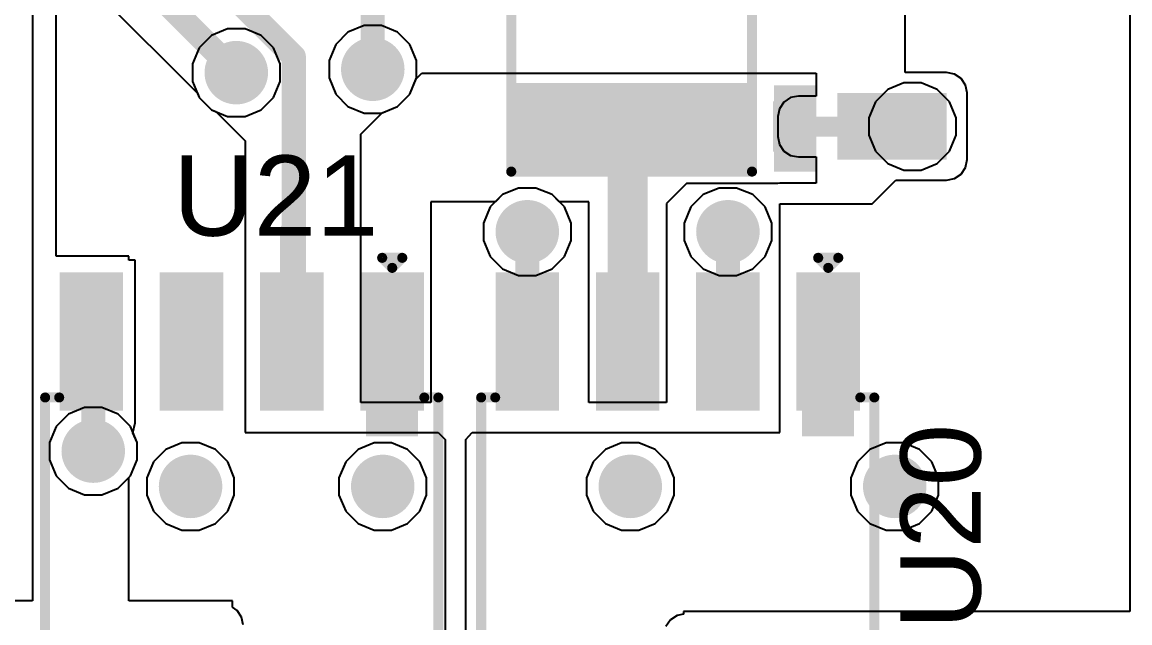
# Model space of a CAD drawing. Header units: millimetres. Extents: x 0 to 5423, y 0 to 5425.
# Drawn here: x 73.23 to 87.26, y 11.2 to 18.81 of the extents above; entities that cross this region are included whole.
import ezdxf

# ---------------------------------------------------------------- set-up
doc = ezdxf.new("R2010")
doc.units = ezdxf.units.MM
for name, color, linetype in [('BottomLayer', 5, 'Continuous'), ('BottomSolder', 6, 'Continuous'), ('TopLayer', 1, 'Continuous'), ('TopOverlay', 2, 'Continuous'), ('TopPaste', 8, 'Continuous'), ('TopSolder', 216, 'Continuous'), ('ViaHoleLayer', 16, 'Continuous')]:
    doc.layers.add(name, color=color, linetype=linetype)
doc.styles.add('Arial', font='', dxfattribs={"height": 0.2})
doc.styles.get('Arial').set_extended_font_data('Arial')

# ---------------------------------------------------------------- blocks, each defined once
blk = doc.blocks.new('N___T___P___59')
at = {"layer": 'TopLayer'}
for points in [[(-0.699, -0.318), (-0.699, 0.318), (-0.241, 0.318), (-0.241, -0.318)], [(0.241, -0.318), (0.241, 0.318), (0.699, 0.318), (0.699, -0.318)], [(-0.384, -0.126), (0.378, -0.126), (0.378, 0.128), (-0.384, 0.128)]]:
    blk.add_hatch(color=1, dxfattribs=at).paths.add_polyline_path(points)
at = {"layer": 'TopPaste'}
for points in [[(-0.699, -0.318), (-0.699, 0.318), (-0.241, 0.318), (-0.241, -0.318)], [(0.241, -0.318), (0.241, 0.318), (0.699, 0.318), (0.699, -0.318)]]:
    blk.add_hatch(color=8, dxfattribs=at).paths.add_polyline_path(points)
blk = doc.blocks.new('SOIC_8_122')
at = {"layer": 'TopLayer'}
for points in [[(-1.925, 2.205), (-1.925, 1.605), (-3.475, 1.605), (-3.475, 2.205)], [(3.475, 2.205), (3.475, 1.605), (1.925, 1.605), (1.925, 2.205)], [(-1.925, 0.935), (-1.925, 0.335), (-3.475, 0.335), (-3.475, 0.935)], [(3.475, 0.935), (3.475, 0.335), (1.925, 0.335), (1.925, 0.935)], [(-1.925, -0.335), (-1.925, -0.935), (-3.475, -0.935), (-3.475, -0.335)], [(3.475, -0.335), (3.475, -0.935), (1.925, -0.935), (1.925, -0.335)], [(-1.925, -1.605), (-1.925, -2.205), (-3.475, -2.205), (-3.475, -1.605)], [(3.475, -1.605), (3.475, -2.205), (1.925, -2.205), (1.925, -1.605)]]:
    blk.add_hatch(color=1, dxfattribs=at).paths.add_polyline_path(points)
at = {"layer": 'TopOverlay'}
blk.add_hatch(color=2, dxfattribs=at).paths.add_polyline_path([(-1.828, 1.572), (-1.498, 1.572), (-1.498, 2.233), (-1.828, 2.233)])
at = {"layer": 'TopPaste'}
for points in [[(-1.925, 2.205), (-1.925, 1.605), (-3.475, 1.605), (-3.475, 2.205)], [(3.475, 2.205), (3.475, 1.605), (1.925, 1.605), (1.925, 2.205)], [(-1.925, 0.935), (-1.925, 0.335), (-3.475, 0.335), (-3.475, 0.935)], [(3.475, 0.935), (3.475, 0.335), (1.925, 0.335), (1.925, 0.935)], [(-1.925, -0.335), (-1.925, -0.935), (-3.475, -0.935), (-3.475, -0.335)], [(3.475, -0.335), (3.475, -0.935), (1.925, -0.935), (1.925, -0.335)], [(-1.925, -1.605), (-1.925, -2.205), (-3.475, -2.205), (-3.475, -1.605)], [(3.475, -1.605), (3.475, -2.205), (1.925, -2.205), (1.925, -1.605)]]:
    blk.add_hatch(color=8, dxfattribs=at).paths.add_polyline_path(points)
at = {"layer": 'TopSolder'}
for points in [[(-1.823, 2.307), (-1.823, 1.503), (-3.577, 1.503), (-3.577, 2.307)], [(3.577, 2.307), (3.577, 1.503), (1.823, 1.503), (1.823, 2.307)], [(-1.823, 1.037), (-1.823, 0.233), (-3.577, 0.233), (-3.577, 1.037)], [(3.577, 1.037), (3.577, 0.233), (1.823, 0.233), (1.823, 1.037)], [(-1.823, -0.233), (-1.823, -1.037), (-3.577, -1.037), (-3.577, -0.233)], [(3.577, -0.233), (3.577, -1.037), (1.823, -1.037), (1.823, -0.233)], [(-1.823, -1.503), (-1.823, -2.307), (-3.577, -2.307), (-3.577, -1.503)], [(3.577, -1.503), (3.577, -2.307), (1.823, -2.307), (1.823, -1.503)]]:
    blk.add_hatch(color=216, dxfattribs=at).paths.add_polyline_path(points)
at = {"layer": 'TopOverlay', "const_width": 0.127}
for points in [[(1.991, 2.489), (-1.991, 2.489)], [(-1.991, 2.311), (-1.991, 2.489)], [(1.991, 2.311), (1.991, 2.489)], [(-3.759, 1.778), (-3.759, 2.032)], [(-3.632, 1.905), (-3.759, 2.032)], [(-3.759, 1.778), (-3.632, 1.905)], [(-1.991, -2.489), (-1.991, -2.311)], [(1.991, -2.489), (1.991, -2.311)], [(1.991, -2.489), (-1.991, -2.489)]]:
    blk.add_lwpolyline(points, dxfattribs=at)
at = {"layer": 'TopOverlay', "const_width": 0.0635}
for points in [[(-2.022, 2.489, 1), (-1.959, 2.489, 1)], [(-2.022, 2.489, 1), (-1.959, 2.489, 1)], [(1.959, 2.489, 1), (2.022, 2.489, 1)], [(1.959, 2.489, 1), (2.022, 2.489, 1)], [(-2.022, 2.311, 1), (-1.959, 2.311, 1)], [(1.959, 2.311, 1), (2.022, 2.311, 1)], [(-3.791, 2.032, 1), (-3.727, 2.032, 1)], [(-3.791, 2.032, 1), (-3.727, 2.032, 1)], [(-3.664, 1.905, 1), (-3.6, 1.905, 1)], [(-3.664, 1.905, 1), (-3.6, 1.905, 1)], [(-3.791, 1.778, 1), (-3.727, 1.778, 1)], [(-3.791, 1.778, 1), (-3.727, 1.778, 1)], [(-2.022, -2.311, 1), (-1.959, -2.311, 1)], [(1.959, -2.311, 1), (2.022, -2.311, 1)], [(-2.022, -2.489, 1), (-1.959, -2.489, 1)], [(-2.022, -2.489, 1), (-1.959, -2.489, 1)], [(1.959, -2.489, 1), (2.022, -2.489, 1)], [(1.959, -2.489, 1), (2.022, -2.489, 1)]]:
    blk.add_lwpolyline(points, format="xyb", close=True, dxfattribs=at)
blk = doc.blocks.new('SOIC_8_123')
at = {"layer": 'TopLayer'}
for points in [[(-1.925, 2.205), (-1.925, 1.605), (-3.475, 1.605), (-3.475, 2.205)], [(3.475, 2.205), (3.475, 1.605), (1.925, 1.605), (1.925, 2.205)], [(-1.925, 0.935), (-1.925, 0.335), (-3.475, 0.335), (-3.475, 0.935)], [(3.475, 0.935), (3.475, 0.335), (1.925, 0.335), (1.925, 0.935)], [(-1.925, -0.335), (-1.925, -0.935), (-3.475, -0.935), (-3.475, -0.335)], [(3.475, -0.335), (3.475, -0.935), (1.925, -0.935), (1.925, -0.335)], [(-1.925, -1.605), (-1.925, -2.205), (-3.475, -2.205), (-3.475, -1.605)], [(3.475, -1.605), (3.475, -2.205), (1.925, -2.205), (1.925, -1.605)]]:
    blk.add_hatch(color=1, dxfattribs=at).paths.add_polyline_path(points)
at = {"layer": 'TopOverlay'}
blk.add_hatch(color=2, dxfattribs=at).paths.add_polyline_path([(-1.828, 1.573), (-1.498, 1.573), (-1.498, 2.233), (-1.828, 2.233)])
at = {"layer": 'TopPaste'}
for points in [[(-1.925, 2.205), (-1.925, 1.605), (-3.475, 1.605), (-3.475, 2.205)], [(3.475, 2.205), (3.475, 1.605), (1.925, 1.605), (1.925, 2.205)], [(-1.925, 0.935), (-1.925, 0.335), (-3.475, 0.335), (-3.475, 0.935)], [(3.475, 0.935), (3.475, 0.335), (1.925, 0.335), (1.925, 0.935)], [(-1.925, -0.335), (-1.925, -0.935), (-3.475, -0.935), (-3.475, -0.335)], [(3.475, -0.335), (3.475, -0.935), (1.925, -0.935), (1.925, -0.335)], [(-1.925, -1.605), (-1.925, -2.205), (-3.475, -2.205), (-3.475, -1.605)], [(3.475, -1.605), (3.475, -2.205), (1.925, -2.205), (1.925, -1.605)]]:
    blk.add_hatch(color=8, dxfattribs=at).paths.add_polyline_path(points)
at = {"layer": 'TopSolder'}
for points in [[(-1.823, 2.307), (-1.823, 1.503), (-3.577, 1.503), (-3.577, 2.307)], [(3.577, 2.307), (3.577, 1.503), (1.823, 1.503), (1.823, 2.307)], [(-1.823, 1.037), (-1.823, 0.233), (-3.577, 0.233), (-3.577, 1.037)], [(3.577, 1.037), (3.577, 0.233), (1.823, 0.233), (1.823, 1.037)], [(-1.823, -0.233), (-1.823, -1.037), (-3.577, -1.037), (-3.577, -0.233)], [(3.577, -0.233), (3.577, -1.037), (1.823, -1.037), (1.823, -0.233)], [(-1.823, -1.503), (-1.823, -2.307), (-3.577, -2.307), (-3.577, -1.503)], [(3.577, -1.503), (3.577, -2.307), (1.823, -2.307), (1.823, -1.503)]]:
    blk.add_hatch(color=216, dxfattribs=at).paths.add_polyline_path(points)
at = {"layer": 'TopOverlay', "const_width": 0.127}
for points in [[(1.991, 2.489), (-1.991, 2.489)], [(-1.991, 2.311), (-1.991, 2.489)], [(1.991, 2.311), (1.991, 2.489)], [(-3.759, 1.778), (-3.759, 2.032)], [(-3.632, 1.905), (-3.759, 2.032)], [(-3.759, 1.778), (-3.632, 1.905)], [(-1.991, -2.489), (-1.991, -2.311)], [(1.991, -2.489), (1.991, -2.311)], [(1.991, -2.489), (-1.991, -2.489)]]:
    blk.add_lwpolyline(points, dxfattribs=at)
at = {"layer": 'TopOverlay', "const_width": 0.0635}
for points in [[(-2.022, 2.489, 1), (-1.959, 2.489, 1)], [(-2.022, 2.489, 1), (-1.959, 2.489, 1)], [(1.959, 2.489, 1), (2.022, 2.489, 1)], [(1.959, 2.489, 1), (2.022, 2.489, 1)], [(-2.022, 2.311, 1), (-1.959, 2.311, 1)], [(1.959, 2.311, 1), (2.022, 2.311, 1)], [(-3.791, 2.032, 1), (-3.727, 2.032, 1)], [(-3.791, 2.032, 1), (-3.727, 2.032, 1)], [(-3.664, 1.905, 1), (-3.6, 1.905, 1)], [(-3.664, 1.905, 1), (-3.6, 1.905, 1)], [(-3.791, 1.778, 1), (-3.727, 1.778, 1)], [(-3.791, 1.778, 1), (-3.727, 1.778, 1)], [(-2.022, -2.311, 1), (-1.959, -2.311, 1)], [(1.959, -2.311, 1), (2.022, -2.311, 1)], [(-2.022, -2.489, 1), (-1.959, -2.489, 1)], [(-2.022, -2.489, 1), (-1.959, -2.489, 1)], [(1.959, -2.489, 1), (2.022, -2.489, 1)], [(1.959, -2.489, 1), (2.022, -2.489, 1)]]:
    blk.add_lwpolyline(points, format="xyb", close=True, dxfattribs=at)
blk = doc.blocks.new('RES_2010_194')
at = {"layer": 'TopLayer'}
for points in [[(-2.8, 1.4), (-1.9, 1.4), (-1.9, -1.4), (-2.8, -1.4)], [(1.9, 1.4), (2.8, 1.4), (2.8, -1.4), (1.9, -1.4)]]:
    blk.add_hatch(color=1, dxfattribs=at).paths.add_polyline_path(points)
at = {"layer": 'TopPaste'}
for points in [[(-2.8, 1.4), (-1.9, 1.4), (-1.9, -1.4), (-2.8, -1.4)], [(1.9, 1.4), (2.8, 1.4), (2.8, -1.4), (1.9, -1.4)]]:
    blk.add_hatch(color=8, dxfattribs=at).paths.add_polyline_path(points)
at = {"layer": 'TopSolder'}
for points in [[(-2.902, 1.502), (-1.798, 1.502), (-1.798, -1.502), (-2.902, -1.502)], [(1.798, 1.502), (2.902, 1.502), (2.902, -1.502), (1.798, -1.502)]]:
    blk.add_hatch(color=216, dxfattribs=at).paths.add_polyline_path(points)
at = {"layer": 'TopOverlay', "const_width": 0.127}
for points in [[(2.921, 1.524), (-2.921, 1.524)], [(-2.921, -1.524), (-2.921, 1.524)], [(2.921, -1.524), (2.921, 1.524)], [(2.921, -1.524), (-2.921, -1.524)]]:
    blk.add_lwpolyline(points, dxfattribs=at)
at = {"layer": 'TopOverlay', "const_width": 0.0635}
for points in [[(-2.953, 1.524, 1), (-2.889, 1.524, 1)], [(-2.953, 1.524, 1), (-2.889, 1.524, 1)], [(2.889, 1.524, 1), (2.953, 1.524, 1)], [(2.889, 1.524, 1), (2.953, 1.524, 1)], [(-2.953, -1.524, 1), (-2.889, -1.524, 1)], [(-2.953, -1.524, 1), (-2.889, -1.524, 1)], [(2.889, -1.524, 1), (2.953, -1.524, 1)], [(2.889, -1.524, 1), (2.953, -1.524, 1)]]:
    blk.add_lwpolyline(points, format="xyb", close=True, dxfattribs=at)

msp = doc.modelspace()

# ---------------------------------------------------------------- hatches: boundary and pattern name
at = {"layer": 'BottomLayer'}
h = msp.add_hatch(color=5, dxfattribs=at)
edge = h.paths.add_edge_path()
edge.add_arc((77.673, 18.212), 0.3, 0, 360)
h = msp.add_hatch(color=5, dxfattribs=at)
edge = h.paths.add_edge_path()
edge.add_arc((75.945, 18.169), 0.3, 0, 360)
h = msp.add_hatch(color=5, dxfattribs=at)
edge = h.paths.add_edge_path()
edge.add_arc((84.506, 17.487), 0.3, 0, 360)
h = msp.add_hatch(color=5, dxfattribs=at)
edge = h.paths.add_edge_path()
edge.add_arc((79.629, 16.154), 0.3, 0, 360)
h = msp.add_hatch(color=5, dxfattribs=at)
edge = h.paths.add_edge_path()
edge.add_arc((82.169, 16.154), 0.3, 0, 360)
h = msp.add_hatch(color=5, dxfattribs=at)
edge = h.paths.add_edge_path()
edge.add_arc((74.134, 13.376), 0.3, 0, 360)
h = msp.add_hatch(color=5, dxfattribs=at)
edge = h.paths.add_edge_path()
edge.add_arc((75.366, 12.929), 0.3, 0, 360)
h = msp.add_hatch(color=5, dxfattribs=at)
edge = h.paths.add_edge_path()
edge.add_arc((77.799, 12.929), 0.3, 0, 360)
h = msp.add_hatch(color=5, dxfattribs=at)
edge = h.paths.add_edge_path()
edge.add_arc((80.933, 12.929), 0.3, 0, 360)
h = msp.add_hatch(color=5, dxfattribs=at)
edge = h.paths.add_edge_path()
edge.add_arc((84.281, 12.929), 0.3, 0, 360)
at = {"layer": 'BottomSolder'}
h = msp.add_hatch(color=6, dxfattribs=at)
edge = h.paths.add_edge_path()
edge.add_arc((75.945, 18.169), 0.402, 0, 360)
h = msp.add_hatch(color=6, dxfattribs=at)
edge = h.paths.add_edge_path()
edge.add_arc((77.673, 18.212), 0.402, 0, 360)
h = msp.add_hatch(color=6, dxfattribs=at)
edge = h.paths.add_edge_path()
edge.add_arc((84.506, 17.487), 0.402, 0, 360)
h = msp.add_hatch(color=6, dxfattribs=at)
edge = h.paths.add_edge_path()
edge.add_arc((79.629, 16.154), 0.402, 0, 360)
h = msp.add_hatch(color=6, dxfattribs=at)
edge = h.paths.add_edge_path()
edge.add_arc((82.169, 16.154), 0.402, 0, 360)
h = msp.add_hatch(color=6, dxfattribs=at)
edge = h.paths.add_edge_path()
edge.add_arc((74.134, 13.376), 0.402, 0, 360)
h = msp.add_hatch(color=6, dxfattribs=at)
edge = h.paths.add_edge_path()
edge.add_arc((75.366, 12.929), 0.402, 0, 360)
h = msp.add_hatch(color=6, dxfattribs=at)
edge = h.paths.add_edge_path()
edge.add_arc((77.799, 12.929), 0.402, 0, 360)
h = msp.add_hatch(color=6, dxfattribs=at)
edge = h.paths.add_edge_path()
edge.add_arc((80.933, 12.929), 0.402, 0, 360)
h = msp.add_hatch(color=6, dxfattribs=at)
edge = h.paths.add_edge_path()
edge.add_arc((84.281, 12.929), 0.402, 0, 360)
at = {"layer": 'TopLayer'}
h = msp.add_hatch(color=1, dxfattribs=at)
edge = h.paths.add_edge_path()
edge.add_arc((77.673, 18.212), 0.3, 0, 360)
h = msp.add_hatch(color=1, dxfattribs=at)
edge = h.paths.add_edge_path()
edge.add_arc((75.945, 18.169), 0.3, 0, 360)
for points in [[(82.753, 16.916), (83.287, 16.916), (83.287, 18.009), (82.753, 18.009)], [(83.553, 17.068), (84.938, 17.068), (84.938, 17.912), (83.553, 17.912)]]:
    msp.add_hatch(color=1, dxfattribs=at).paths.add_polyline_path(points)
h = msp.add_hatch(color=1, dxfattribs=at)
edge = h.paths.add_edge_path()
edge.add_arc((84.506, 17.487), 0.3, 0, 360)
h = msp.add_hatch(color=1, dxfattribs=at)
edge = h.paths.add_edge_path()
edge.add_arc((79.629, 16.154), 0.3, 0, 360)
h = msp.add_hatch(color=1, dxfattribs=at)
edge = h.paths.add_edge_path()
edge.add_arc((82.169, 16.154), 0.3, 0, 360)
h = msp.add_hatch(color=1, dxfattribs=at)
edge = h.paths.add_edge_path()
edge.add_arc((74.134, 13.376), 0.3, 0, 360)
h = msp.add_hatch(color=1, dxfattribs=at)
edge = h.paths.add_edge_path()
edge.add_arc((75.366, 12.929), 0.3, 0, 360)
h = msp.add_hatch(color=1, dxfattribs=at)
edge = h.paths.add_edge_path()
edge.add_arc((77.799, 12.929), 0.3, 0, 360)
h = msp.add_hatch(color=1, dxfattribs=at)
edge = h.paths.add_edge_path()
edge.add_arc((80.933, 12.929), 0.3, 0, 360)
h = msp.add_hatch(color=1, dxfattribs=at)
edge = h.paths.add_edge_path()
edge.add_arc((84.281, 12.929), 0.3, 0, 360)
at = {"layer": 'TopSolder'}
h = msp.add_hatch(color=216, dxfattribs=at)
edge = h.paths.add_edge_path()
edge.add_arc((75.945, 18.169), 0.402, 0, 360)
h = msp.add_hatch(color=216, dxfattribs=at)
edge = h.paths.add_edge_path()
edge.add_arc((77.673, 18.212), 0.402, 0, 360)
h = msp.add_hatch(color=216, dxfattribs=at)
edge = h.paths.add_edge_path()
edge.add_arc((84.506, 17.487), 0.402, 0, 360)
h = msp.add_hatch(color=216, dxfattribs=at)
edge = h.paths.add_edge_path()
edge.add_arc((79.629, 16.154), 0.402, 0, 360)
h = msp.add_hatch(color=216, dxfattribs=at)
edge = h.paths.add_edge_path()
edge.add_arc((82.169, 16.154), 0.402, 0, 360)
h = msp.add_hatch(color=216, dxfattribs=at)
edge = h.paths.add_edge_path()
edge.add_arc((74.134, 13.376), 0.402, 0, 360)
h = msp.add_hatch(color=216, dxfattribs=at)
edge = h.paths.add_edge_path()
edge.add_arc((75.366, 12.929), 0.402, 0, 360)
h = msp.add_hatch(color=216, dxfattribs=at)
edge = h.paths.add_edge_path()
edge.add_arc((77.799, 12.929), 0.402, 0, 360)
h = msp.add_hatch(color=216, dxfattribs=at)
edge = h.paths.add_edge_path()
edge.add_arc((80.933, 12.929), 0.402, 0, 360)
h = msp.add_hatch(color=216, dxfattribs=at)
edge = h.paths.add_edge_path()
edge.add_arc((84.281, 12.929), 0.402, 0, 360)
at = {"layer": 'ViaHoleLayer'}
h = msp.add_hatch(color=16, dxfattribs=at)
edge = h.paths.add_edge_path()
edge.add_arc((75.945, 18.169), 0.15, 0, 360)
h = msp.add_hatch(color=16, dxfattribs=at)
edge = h.paths.add_edge_path()
edge.add_arc((77.673, 18.212), 0.15, 0, 360)
h = msp.add_hatch(color=16, dxfattribs=at)
edge = h.paths.add_edge_path()
edge.add_arc((84.506, 17.487), 0.15, 0, 360)
h = msp.add_hatch(color=16, dxfattribs=at)
edge = h.paths.add_edge_path()
edge.add_arc((79.629, 16.154), 0.15, 0, 360)
h = msp.add_hatch(color=16, dxfattribs=at)
edge = h.paths.add_edge_path()
edge.add_arc((82.169, 16.154), 0.15, 0, 360)
h = msp.add_hatch(color=16, dxfattribs=at)
edge = h.paths.add_edge_path()
edge.add_arc((74.134, 13.376), 0.15, 0, 360)
h = msp.add_hatch(color=16, dxfattribs=at)
edge = h.paths.add_edge_path()
edge.add_arc((75.366, 12.929), 0.15, 0, 360)
h = msp.add_hatch(color=16, dxfattribs=at)
edge = h.paths.add_edge_path()
edge.add_arc((77.799, 12.929), 0.15, 0, 360)
h = msp.add_hatch(color=16, dxfattribs=at)
edge = h.paths.add_edge_path()
edge.add_arc((80.933, 12.929), 0.15, 0, 360)
h = msp.add_hatch(color=16, dxfattribs=at)
edge = h.paths.add_edge_path()
edge.add_arc((84.281, 12.929), 0.15, 0, 360)

# ---------------------------------------------------------------- linework, layer by layer
at = {"layer": 'BottomLayer'}
for p, q in [((75.835, 18.723), (75.631, 18.639)), ((76.056, 18.723), (75.835, 18.723)), ((76.259, 18.639), (76.056, 18.723)), ((77.359, 18.681), (77.204, 18.526)), ((77.563, 18.766), (77.359, 18.681)), ((77.783, 18.766), (77.563, 18.766)), ((77.987, 18.681), (77.783, 18.766)), ((78.143, 18.526), (77.987, 18.681)), ((75.631, 18.639), (75.476, 18.483)), ((76.415, 18.483), (76.259, 18.639)), ((77.204, 18.526), (77.119, 18.322)), ((78.227, 18.322), (78.143, 18.526)), ((75.476, 18.483), (75.391, 18.279)), ((76.499, 18.279), (76.415, 18.483)), ((75.391, 18.279), (75.391, 18.059)), ((76.499, 18.059), (76.499, 18.279)), ((77.119, 18.322), (77.119, 18.102)), ((78.227, 18.102), (78.227, 18.322)), ((77.119, 18.102), (77.204, 17.898)), ((78.143, 17.898), (78.227, 18.102)), ((75.391, 18.059), (75.476, 17.855)), ((76.415, 17.855), (76.499, 18.059)), ((84.192, 17.957), (84.036, 17.801)), ((84.396, 18.041), (84.192, 17.957)), ((84.616, 18.041), (84.396, 18.041)), ((84.82, 17.957), (84.616, 18.041)), ((84.975, 17.801), (84.82, 17.957)), ((75.476, 17.855), (75.631, 17.699)), ((76.259, 17.699), (76.415, 17.855)), ((77.204, 17.898), (77.359, 17.742)), ((77.987, 17.742), (78.143, 17.898)), ((75.631, 17.699), (75.835, 17.615)), ((76.056, 17.615), (76.259, 17.699)), ((77.359, 17.742), (77.563, 17.658)), ((77.783, 17.658), (77.987, 17.742)), ((84.036, 17.801), (83.952, 17.598)), ((85.06, 17.598), (84.975, 17.801)), ((75.835, 17.615), (76.056, 17.615)), ((77.563, 17.658), (77.783, 17.658)), ((83.952, 17.598), (83.952, 17.377)), ((85.06, 17.377), (85.06, 17.598)), ((83.952, 17.377), (84.036, 17.174)), ((84.975, 17.174), (85.06, 17.377)), ((84.036, 17.174), (84.192, 17.018)), ((84.82, 17.018), (84.975, 17.174)), ((84.192, 17.018), (84.396, 16.933)), ((84.616, 16.933), (84.82, 17.018)), ((84.396, 16.933), (84.616, 16.933)), ((79.519, 16.708), (79.315, 16.624)), ((79.739, 16.708), (79.519, 16.708)), ((79.943, 16.624), (79.739, 16.708)), ((82.059, 16.708), (81.855, 16.624)), ((82.279, 16.708), (82.059, 16.708)), ((82.483, 16.624), (82.279, 16.708)), ((79.315, 16.624), (79.159, 16.468)), ((80.099, 16.468), (79.943, 16.624)), ((81.855, 16.624), (81.699, 16.468)), ((82.639, 16.468), (82.483, 16.624)), ((79.159, 16.468), (79.075, 16.265)), ((80.183, 16.265), (80.099, 16.468)), ((81.699, 16.468), (81.615, 16.265)), ((82.723, 16.265), (82.639, 16.468)), ((79.075, 16.265), (79.075, 16.044)), ((80.183, 16.044), (80.183, 16.265)), ((81.615, 16.265), (81.615, 16.044)), ((82.723, 16.044), (82.723, 16.265)), ((79.075, 16.044), (79.159, 15.841)), ((80.099, 15.841), (80.183, 16.044)), ((81.615, 16.044), (81.699, 15.841)), ((82.639, 15.841), (82.723, 16.044)), ((79.159, 15.841), (79.315, 15.685)), ((79.943, 15.685), (80.099, 15.841)), ((81.699, 15.841), (81.855, 15.685)), ((82.483, 15.685), (82.639, 15.841)), ((79.315, 15.685), (79.519, 15.6)), ((79.519, 15.6), (79.739, 15.6)), ((79.739, 15.6), (79.943, 15.685)), ((81.855, 15.685), (82.059, 15.6)), ((82.059, 15.6), (82.279, 15.6)), ((82.279, 15.6), (82.483, 15.685)), ((74.024, 13.93), (73.82, 13.845)), ((74.244, 13.93), (74.024, 13.93)), ((74.448, 13.845), (74.244, 13.93)), ((73.82, 13.845), (73.664, 13.689)), ((74.604, 13.689), (74.448, 13.845)), ((73.664, 13.689), (73.58, 13.486)), ((74.688, 13.486), (74.604, 13.689)), ((73.58, 13.486), (73.58, 13.265)), ((74.688, 13.265), (74.688, 13.486)), ((75.256, 13.483), (75.052, 13.398)), ((75.476, 13.483), (75.256, 13.483)), ((75.68, 13.398), (75.476, 13.483)), ((77.689, 13.483), (77.486, 13.398)), ((77.91, 13.483), (77.689, 13.483)), ((78.113, 13.398), (77.91, 13.483)), ((80.823, 13.483), (80.619, 13.398)), ((81.043, 13.483), (80.823, 13.483)), ((81.247, 13.398), (81.043, 13.483)), ((84.171, 13.483), (83.967, 13.398)), ((84.391, 13.483), (84.171, 13.483)), ((84.595, 13.398), (84.391, 13.483)), ((75.052, 13.398), (74.896, 13.242)), ((75.836, 13.242), (75.68, 13.398)), ((77.486, 13.398), (77.33, 13.242)), ((78.269, 13.242), (78.113, 13.398)), ((80.619, 13.398), (80.463, 13.242)), ((81.403, 13.242), (81.247, 13.398)), ((83.967, 13.398), (83.811, 13.242)), ((84.751, 13.242), (84.595, 13.398)), ((73.58, 13.265), (73.664, 13.062)), ((74.604, 13.062), (74.688, 13.265)), ((74.896, 13.242), (74.812, 13.039)), ((75.92, 13.039), (75.836, 13.242)), ((77.33, 13.242), (77.245, 13.039)), ((78.353, 13.039), (78.269, 13.242)), ((80.463, 13.242), (80.379, 13.039)), ((81.487, 13.039), (81.403, 13.242)), ((83.811, 13.242), (83.727, 13.039)), ((84.835, 13.039), (84.751, 13.242)), ((73.664, 13.062), (73.82, 12.906)), ((74.448, 12.906), (74.604, 13.062)), ((73.82, 12.906), (74.024, 12.822)), ((74.244, 12.822), (74.448, 12.906)), ((74.812, 13.039), (74.812, 12.818)), ((75.92, 12.818), (75.92, 13.039)), ((77.245, 13.039), (77.245, 12.818)), ((78.353, 12.818), (78.353, 13.039)), ((80.379, 13.039), (80.379, 12.818)), ((81.487, 12.818), (81.487, 13.039)), ((83.727, 13.039), (83.727, 12.818)), ((84.835, 12.818), (84.835, 13.039)), ((74.024, 12.822), (74.244, 12.822)), ((74.812, 12.818), (74.896, 12.615)), ((75.836, 12.615), (75.92, 12.818)), ((77.245, 12.818), (77.33, 12.615)), ((78.269, 12.615), (78.353, 12.818)), ((80.379, 12.818), (80.463, 12.615)), ((81.403, 12.615), (81.487, 12.818)), ((83.727, 12.818), (83.811, 12.615)), ((84.751, 12.615), (84.835, 12.818)), ((74.896, 12.615), (75.052, 12.459)), ((75.68, 12.459), (75.836, 12.615)), ((77.33, 12.615), (77.486, 12.459)), ((78.113, 12.459), (78.269, 12.615)), ((80.463, 12.615), (80.619, 12.459)), ((81.247, 12.459), (81.403, 12.615)), ((83.811, 12.615), (83.967, 12.459)), ((84.595, 12.459), (84.751, 12.615)), ((75.052, 12.459), (75.256, 12.375)), ((75.256, 12.375), (75.476, 12.375)), ((75.476, 12.375), (75.68, 12.459)), ((77.486, 12.459), (77.689, 12.375)), ((77.689, 12.375), (77.91, 12.375)), ((77.91, 12.375), (78.113, 12.459)), ((80.619, 12.459), (80.823, 12.375)), ((80.823, 12.375), (81.043, 12.375)), ((81.043, 12.375), (81.247, 12.459)), ((83.967, 12.459), (84.171, 12.375)), ((84.171, 12.375), (84.391, 12.375)), ((84.391, 12.375), (84.595, 12.459))]:
    msp.add_line(p, q, dxfattribs=at)
at = {"layer": 'TopLayer'}
for p, q in [((87.257, 23.533), (87.257, 11.345)), ((73.364, 23.279), (73.364, 14.108)), ((73.666, 17.037), (73.666, 23.279)), ((84.413, 18.171), (84.413, 21.522)), ((74.228, 19.133), (75.454, 17.908)), ((78.143, 17.898), (78.223, 18.092)), ((78.223, 18.092), (78.292, 18.161)), ((78.292, 18.161), (83.287, 18.161)), ((83.287, 18.161), (83.287, 17.873)), ((84.938, 18.171), (84.413, 18.171)), ((85.037, 18.151), (84.938, 18.171)), ((85.121, 18.095), (85.037, 18.151)), ((85.177, 18.011), (85.121, 18.095)), ((85.197, 17.912), (85.177, 18.011)), ((75.454, 17.908), (75.476, 17.855)), ((75.476, 17.855), (75.631, 17.699)), ((77.987, 17.742), (78.143, 17.898)), ((82.962, 17.853), (82.878, 17.797)), ((83.061, 17.873), (82.962, 17.853)), ((83.287, 17.873), (83.061, 17.873)), ((85.197, 17.068), (85.197, 17.912)), ((75.631, 17.699), (75.685, 17.677)), ((75.685, 17.677), (76.056, 17.306)), ((77.793, 17.662), (77.987, 17.742)), ((82.822, 17.713), (82.802, 17.614)), ((82.878, 17.797), (82.822, 17.713)), ((77.521, 17.389), (77.793, 17.662)), ((82.802, 17.614), (82.802, 17.36)), ((77.521, 13.99), (77.521, 17.389)), ((76.056, 17.306), (76.056, 13.613)), ((82.802, 17.36), (82.822, 17.26)), ((82.822, 17.26), (82.878, 17.176)), ((82.878, 17.176), (82.962, 17.12)), ((82.962, 17.12), (83.061, 17.101)), ((73.666, 15.844), (73.666, 17.037)), ((83.061, 17.101), (83.287, 17.101)), ((83.287, 17.101), (83.287, 16.768)), ((85.121, 16.885), (85.177, 16.969)), ((85.177, 16.969), (85.197, 17.068)), ((84.938, 16.809), (85.037, 16.829)), ((85.037, 16.829), (85.121, 16.885)), ((79.519, 16.708), (79.315, 16.624)), ((79.739, 16.708), (79.519, 16.708)), ((79.943, 16.624), (79.739, 16.708)), ((81.644, 16.764), (81.39, 16.51)), ((82.803, 16.764), (81.644, 16.764)), ((82.825, 16.768), (82.803, 16.764)), ((83.287, 16.768), (82.825, 16.768)), ((83.994, 16.509), (84.293, 16.809)), ((84.293, 16.809), (84.938, 16.809)), ((79.315, 16.624), (79.227, 16.535)), ((80.031, 16.535), (79.943, 16.624)), ((79.227, 16.535), (78.409, 16.535)), ((78.409, 16.535), (78.409, 13.99)), ((80.409, 16.535), (80.031, 16.535)), ((80.409, 13.99), (80.409, 16.535)), ((81.39, 16.51), (81.39, 13.99)), ((82.825, 16.382), (82.825, 16.509)), ((82.825, 16.509), (83.994, 16.509)), ((82.825, 13.613), (82.825, 16.382)), ((74.583, 15.844), (73.666, 15.844)), ((74.583, 15.794), (74.583, 15.844)), ((74.663, 15.794), (74.583, 15.794)), ((74.663, 13.736), (74.663, 15.794)), ((73.364, 14.108), (73.364, 11.48)), ((78.409, 13.99), (77.521, 13.99)), ((81.39, 13.99), (80.409, 13.99)), ((74.637, 13.609), (74.663, 13.736)), ((74.688, 13.486), (74.637, 13.609)), ((74.663, 13.736), (74.663, 13.736)), ((76.056, 13.613), (78.501, 13.613)), ((78.501, 13.613), (78.591, 13.523)), ((78.89, 13.567), (78.931, 13.613)), ((78.931, 13.613), (82.825, 13.613)), ((74.688, 13.265), (74.688, 13.486)), ((78.591, 13.523), (78.591, 13.486)), ((78.591, 13.486), (78.591, 13.486)), ((78.591, 13.486), (78.591, 13.486)), ((78.591, 13.486), (78.591, 10.576)), ((78.85, 13.523), (78.89, 13.567)), ((78.85, 13.486), (78.85, 13.523)), ((78.85, 12.599), (78.85, 13.486)), ((74.604, 13.062), (74.688, 13.265)), ((74.583, 13.041), (74.604, 13.062)), ((74.583, 12.793), (74.583, 13.041)), ((74.583, 11.48), (74.583, 12.793)), ((78.85, 6.959), (78.85, 12.599)), ((73.364, 11.48), (70.71, 11.48)), ((75.895, 11.48), (74.583, 11.48)), ((75.897, 11.399), (75.895, 11.48)), ((75.956, 11.359), (75.897, 11.399)), ((76.012, 11.275), (75.956, 11.359)), ((76.032, 11.176), (76.012, 11.275)), ((81.441, 11.24), (81.385, 11.156)), ((81.525, 11.296), (81.441, 11.24)), ((81.607, 11.312), (81.525, 11.296)), ((87.257, 11.345), (81.607, 11.345)), ((81.607, 11.345), (81.607, 11.312))]:
    msp.add_line(p, q, dxfattribs=at)
for points, const_width in [([(74.96, 20.087), (76.674, 18.372)], 0.305), ([(74.46, 19.654), (75.945, 18.169)], 0.305), ([(77.673, 18.212), (77.673, 19.355)], 0.305), ([(76.674, 14.815), (76.674, 18.372)], 0.305), ([(80.899, 14.765), (80.899, 17.411)], 0.508), ([(76.649, 14.765), (76.649, 16.154)], 0.305), ([(79.629, 14.765), (79.629, 16.154)], 0.305), ([(82.169, 14.765), (82.169, 16.154)], 0.305), ([(74.134, 13.426), (74.134, 14.815)], 0.305)]:
    msp.add_lwpolyline(points, dxfattribs=dict(at, const_width=const_width))
for points, const_width in [([(76.598, 18.372, 1), (76.75, 18.372, 1)], 0.152), ([(76.598, 18.372, 1), (76.75, 18.372, 1)], 0.152), ([(75.869, 18.169, 1), (76.022, 18.169, 1)], 0.152), ([(77.597, 18.212, 1), (77.749, 18.212, 1)], 0.152), ([(80.772, 17.411, 1), (81.026, 17.411, 1)], 0.254), ([(76.573, 16.154, 1), (76.725, 16.154, 1)], 0.152), ([(79.553, 16.154, 1), (79.705, 16.154, 1)], 0.152), ([(82.093, 16.154, 1), (82.245, 16.154, 1)], 0.152), ([(80.772, 14.765, 1), (81.026, 14.765, 1)], 0.254), ([(74.058, 14.815, 1), (74.21, 14.815, 1)], 0.152), ([(76.573, 14.765, 1), (76.725, 14.765, 1)], 0.152), ([(76.598, 14.815, 1), (76.75, 14.815, 1)], 0.152), ([(79.553, 14.765, 1), (79.705, 14.765, 1)], 0.152), ([(82.093, 14.765, 1), (82.245, 14.765, 1)], 0.152), ([(74.058, 13.426, 1), (74.21, 13.426, 1)], 0.152)]:
    msp.add_lwpolyline(points, format="xyb", close=True, dxfattribs=dict(at, const_width=const_width))

# ---------------------------------------------------------------- block references
for name, p, rotation in [('RES_2010_194', (80.95, 19.837), 270), ('N___T___P___59', (83.439, 17.487), 180), ('SOIC_8_122', (76.014, 12.065), 270), ('SOIC_8_123', (81.534, 12.065), 270)]:
    msp.add_blockref(name, p, dxfattribs=dict(rotation=rotation))

# ---------------------------------------------------------------- texts
at = {"layer": 'TopOverlay', "style": 'Arial'}
msp.add_text('U21', height=1.016, dxfattribs=at).set_placement((75.142, 16.104))
msp.add_text('U20', height=1.016, rotation=90, dxfattribs=at).set_placement((85.369, 11.117))

doc.saveas('drawing.dxf')
